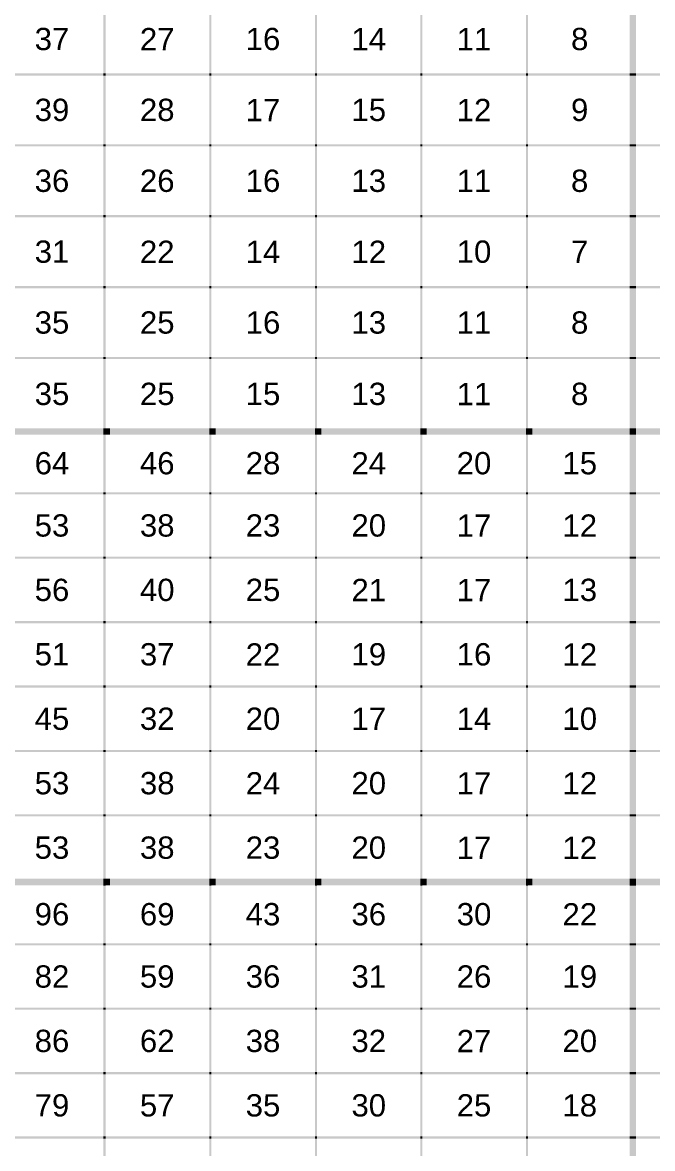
# Model space of a CAD drawing. Header units: inches. Extents: x 4293 to 10865, y -6935 to 441.
# Drawn here: x 5176 to 5316.8, y -421.3 to -169.7 of the extents above; entities that cross this region are included whole.
import ezdxf

# ---------------------------------------------------------------- set-up
doc = ezdxf.new("R2010")
doc.units = ezdxf.units.IN
doc.header["$MEASUREMENT"] = 0
doc.layers.add('PDF_Text', color=7, linetype='Continuous', lineweight=35)
doc.styles.add('PDF Arial', font='arial.ttf')

# ---------------------------------------------------------------- blocks, each defined once
blk = doc.blocks.new('A$C8dca8dff')
at = {"transparency": 33554610}
for points in [[(2.0867, -7.8017), (2.0933, -7.8017), (2.0867, -8.015), (2.0933, -8.015)], [(2.415, -7.8017), (2.4217, -7.8017), (2.415, -8.015), (2.4217, -8.015)], [(2.7433, -7.8017), (2.75, -7.8017), (2.7433, -8.015), (2.75, -8.015)], [(3.07, -7.8017), (3.0767, -7.8017), (3.07, -8.015), (3.0767, -8.015)], [(3.3983, -7.8017), (3.405, -7.8017), (3.3983, -8.015), (3.405, -8.015)], [(3.72, -7.8017), (3.74, -7.8017), (3.72, -8.015), (3.74, -8.015)], [(1.7667, -8.015), (2.0867, -8.015), (1.7667, -8.0217), (2.0867, -8.0217)], [(2.0867, -8.015), (2.0933, -8.015), (2.0867, -8.0217), (2.0933, -8.0217)], [(2.0867, -8.0217), (2.0933, -8.0217), (2.0867, -8.235), (2.0933, -8.235)], [(2.0933, -8.015), (2.415, -8.015), (2.0933, -8.0217), (2.415, -8.0217)], [(2.415, -8.015), (2.4217, -8.015), (2.415, -8.0217), (2.4217, -8.0217)], [(2.415, -8.0217), (2.4217, -8.0217), (2.415, -8.235), (2.4217, -8.235)], [(2.4217, -8.015), (2.7433, -8.015), (2.4217, -8.0217), (2.7433, -8.0217)], [(2.7433, -8.015), (2.75, -8.015), (2.7433, -8.0217), (2.75, -8.0217)], [(2.7433, -8.0217), (2.75, -8.0217), (2.7433, -8.235), (2.75, -8.235)], [(2.75, -8.015), (3.07, -8.015), (2.75, -8.0217), (3.07, -8.0217)], [(3.07, -8.015), (3.0767, -8.015), (3.07, -8.0217), (3.0767, -8.0217)], [(3.07, -8.0217), (3.0767, -8.0217), (3.07, -8.235), (3.0767, -8.235)], [(3.0767, -8.015), (3.3983, -8.015), (3.0767, -8.0217), (3.3983, -8.0217)], [(3.3983, -8.015), (3.405, -8.015), (3.3983, -8.0217), (3.405, -8.0217)], [(3.3983, -8.0217), (3.405, -8.0217), (3.3983, -8.235), (3.405, -8.235)], [(3.405, -8.015), (3.72, -8.015), (3.405, -8.0217), (3.72, -8.0217)], [(3.72, -8.015), (3.74, -8.015), (3.72, -8.0217), (3.74, -8.0217)], [(3.72, -8.0217), (3.74, -8.0217), (3.72, -8.235), (3.74, -8.235)], [(3.74, -8.015), (4.0533, -8.015), (3.74, -8.0217), (4.0533, -8.0217)], [(1.7667, -8.235), (2.0867, -8.235), (1.7667, -8.2417), (2.0867, -8.2417)], [(2.0867, -8.235), (2.0933, -8.235), (2.0867, -8.2417), (2.0933, -8.2417)], [(2.0867, -8.2417), (2.0933, -8.2417), (2.0867, -8.455), (2.0933, -8.455)], [(2.0933, -8.235), (2.415, -8.235), (2.0933, -8.2417), (2.415, -8.2417)], [(2.415, -8.235), (2.4217, -8.235), (2.415, -8.2417), (2.4217, -8.2417)], [(2.415, -8.2417), (2.4217, -8.2417), (2.415, -8.455), (2.4217, -8.455)], [(2.4217, -8.235), (2.7433, -8.235), (2.4217, -8.2417), (2.7433, -8.2417)], [(2.7433, -8.235), (2.75, -8.235), (2.7433, -8.2417), (2.75, -8.2417)], [(2.7433, -8.2417), (2.75, -8.2417), (2.7433, -8.455), (2.75, -8.455)], [(2.75, -8.235), (3.07, -8.235), (2.75, -8.2417), (3.07, -8.2417)], [(3.07, -8.235), (3.0767, -8.235), (3.07, -8.2417), (3.0767, -8.2417)], [(3.07, -8.2417), (3.0767, -8.2417), (3.07, -8.455), (3.0767, -8.455)], [(3.0767, -8.235), (3.3983, -8.235), (3.0767, -8.2417), (3.3983, -8.2417)], [(3.3983, -8.235), (3.405, -8.235), (3.3983, -8.2417), (3.405, -8.2417)], [(3.3983, -8.2417), (3.405, -8.2417), (3.3983, -8.455), (3.405, -8.455)], [(3.405, -8.235), (3.72, -8.235), (3.405, -8.2417), (3.72, -8.2417)], [(3.72, -8.235), (3.74, -8.235), (3.72, -8.2417), (3.74, -8.2417)], [(3.72, -8.2417), (3.74, -8.2417), (3.72, -8.455), (3.74, -8.455)], [(3.74, -8.235), (4.0533, -8.235), (3.74, -8.2417), (4.0533, -8.2417)], [(1.7667, -8.455), (2.0867, -8.455), (1.7667, -8.4617), (2.0867, -8.4617)], [(2.0867, -8.455), (2.0933, -8.455), (2.0867, -8.4617), (2.0933, -8.4617)], [(2.0933, -8.455), (2.415, -8.455), (2.0933, -8.4617), (2.415, -8.4617)], [(2.415, -8.455), (2.4217, -8.455), (2.415, -8.4617), (2.4217, -8.4617)], [(2.4217, -8.455), (2.7433, -8.455), (2.4217, -8.4617), (2.7433, -8.4617)], [(2.7433, -8.455), (2.75, -8.455), (2.7433, -8.4617), (2.75, -8.4617)], [(2.75, -8.455), (3.07, -8.455), (2.75, -8.4617), (3.07, -8.4617)], [(3.07, -8.455), (3.0767, -8.455), (3.07, -8.4617), (3.0767, -8.4617)], [(3.0767, -8.455), (3.3983, -8.455), (3.0767, -8.4617), (3.3983, -8.4617)], [(3.3983, -8.455), (3.405, -8.455), (3.3983, -8.4617), (3.405, -8.4617)], [(3.405, -8.455), (3.72, -8.455), (3.405, -8.4617), (3.72, -8.4617)], [(3.72, -8.455), (3.74, -8.455), (3.72, -8.4617), (3.74, -8.4617)], [(3.74, -8.455), (4.0533, -8.455), (3.74, -8.4617), (4.0533, -8.4617)], [(2.0867, -8.4617), (2.0933, -8.4617), (2.0867, -8.675), (2.0933, -8.675)], [(2.415, -8.4617), (2.4217, -8.4617), (2.415, -8.675), (2.4217, -8.675)], [(2.7433, -8.4617), (2.75, -8.4617), (2.7433, -8.675), (2.75, -8.675)], [(3.07, -8.4617), (3.0767, -8.4617), (3.07, -8.675), (3.0767, -8.675)], [(3.3983, -8.4617), (3.405, -8.4617), (3.3983, -8.675), (3.405, -8.675)], [(3.72, -8.4617), (3.74, -8.4617), (3.72, -8.675), (3.74, -8.675)], [(1.7667, -8.675), (2.0867, -8.675), (1.7667, -8.6817), (2.0867, -8.6817)], [(2.0867, -8.675), (2.0933, -8.675), (2.0867, -8.6817), (2.0933, -8.6817)], [(2.0867, -8.6817), (2.0933, -8.6817), (2.0867, -8.895), (2.0933, -8.895)], [(2.0933, -8.675), (2.415, -8.675), (2.0933, -8.6817), (2.415, -8.6817)], [(2.415, -8.675), (2.4217, -8.675), (2.415, -8.6817), (2.4217, -8.6817)], [(2.415, -8.6817), (2.4217, -8.6817), (2.415, -8.895), (2.4217, -8.895)], [(2.4217, -8.675), (2.7433, -8.675), (2.4217, -8.6817), (2.7433, -8.6817)], [(2.7433, -8.675), (2.75, -8.675), (2.7433, -8.6817), (2.75, -8.6817)], [(2.7433, -8.6817), (2.75, -8.6817), (2.7433, -8.895), (2.75, -8.895)], [(2.75, -8.675), (3.07, -8.675), (2.75, -8.6817), (3.07, -8.6817)], [(3.07, -8.675), (3.0767, -8.675), (3.07, -8.6817), (3.0767, -8.6817)], [(3.07, -8.6817), (3.0767, -8.6817), (3.07, -8.895), (3.0767, -8.895)], [(3.0767, -8.675), (3.3983, -8.675), (3.0767, -8.6817), (3.3983, -8.6817)], [(3.3983, -8.675), (3.405, -8.675), (3.3983, -8.6817), (3.405, -8.6817)], [(3.3983, -8.6817), (3.405, -8.6817), (3.3983, -8.895), (3.405, -8.895)], [(3.405, -8.675), (3.72, -8.675), (3.405, -8.6817), (3.72, -8.6817)], [(3.72, -8.675), (3.74, -8.675), (3.72, -8.6817), (3.74, -8.6817)], [(3.72, -8.6817), (3.74, -8.6817), (3.72, -8.895), (3.74, -8.895)], [(3.74, -8.675), (4.0533, -8.675), (3.74, -8.6817), (4.0533, -8.6817)], [(1.7667, -8.895), (2.0867, -8.895), (1.7667, -8.9017), (2.0867, -8.9017)], [(2.0867, -8.895), (2.0933, -8.895), (2.0867, -8.9017), (2.0933, -8.9017)], [(2.0867, -8.9017), (2.0933, -8.9017), (2.0867, -9.1167), (2.0933, -9.1167)], [(2.0933, -8.895), (2.415, -8.895), (2.0933, -8.9017), (2.415, -8.9017)], [(2.415, -8.895), (2.4217, -8.895), (2.415, -8.9017), (2.4217, -8.9017)], [(2.415, -8.9017), (2.4217, -8.9017), (2.415, -9.1167), (2.4217, -9.1167)], [(2.4217, -8.895), (2.7433, -8.895), (2.4217, -8.9017), (2.7433, -8.9017)], [(2.7433, -8.895), (2.75, -8.895), (2.7433, -8.9017), (2.75, -8.9017)], [(2.7433, -8.9017), (2.75, -8.9017), (2.7433, -9.1167), (2.75, -9.1167)], [(2.75, -8.895), (3.07, -8.895), (2.75, -8.9017), (3.07, -8.9017)], [(3.07, -8.895), (3.0767, -8.895), (3.07, -8.9017), (3.0767, -8.9017)], [(3.07, -8.9017), (3.0767, -8.9017), (3.07, -9.1167), (3.0767, -9.1167)], [(3.0767, -8.895), (3.3983, -8.895), (3.0767, -8.9017), (3.3983, -8.9017)], [(3.3983, -8.895), (3.405, -8.895), (3.3983, -8.9017), (3.405, -8.9017)], [(3.3983, -8.9017), (3.405, -8.9017), (3.3983, -9.1167), (3.405, -9.1167)], [(3.405, -8.895), (3.72, -8.895), (3.405, -8.9017), (3.72, -8.9017)], [(3.72, -8.895), (3.74, -8.895), (3.72, -8.9017), (3.74, -8.9017)], [(3.72, -8.9017), (3.74, -8.9017), (3.72, -9.1167), (3.74, -9.1167)], [(3.74, -8.895), (4.0533, -8.895), (3.74, -8.9017), (4.0533, -8.9017)], [(1.78, -9.1167), (2.0867, -9.1167), (1.78, -9.1367), (2.0867, -9.1367)], [(2.0867, -9.1167), (2.1067, -9.1167), (2.0867, -9.1367), (2.1067, -9.1367)], [(2.1067, -9.1167), (2.415, -9.1167), (2.1067, -9.1367), (2.415, -9.1367)], [(2.415, -9.1167), (2.435, -9.1167), (2.415, -9.1367), (2.435, -9.1367)], [(2.435, -9.1167), (2.7433, -9.1167), (2.435, -9.1367), (2.7433, -9.1367)], [(2.7433, -9.1167), (2.7633, -9.1167), (2.7433, -9.1367), (2.7633, -9.1367)], [(2.7633, -9.1167), (3.07, -9.1167), (2.7633, -9.1367), (3.07, -9.1367)], [(3.07, -9.1167), (3.09, -9.1167), (3.07, -9.1367), (3.09, -9.1367)], [(3.09, -9.1167), (3.3983, -9.1167), (3.09, -9.1367), (3.3983, -9.1367)], [(3.3983, -9.1167), (3.4183, -9.1167), (3.3983, -9.1367), (3.4183, -9.1367)], [(3.4183, -9.1167), (3.72, -9.1167), (3.4183, -9.1367), (3.72, -9.1367)], [(3.72, -9.1167), (3.74, -9.1167), (3.72, -9.1367), (3.74, -9.1367)], [(3.74, -9.1167), (4.0533, -9.1167), (3.74, -9.1367), (4.0533, -9.1367)], [(2.0867, -9.1367), (2.0933, -9.1367), (2.0867, -9.315), (2.0933, -9.315)], [(2.415, -9.1367), (2.4217, -9.1367), (2.415, -9.315), (2.4217, -9.315)], [(2.7433, -9.1367), (2.75, -9.1367), (2.7433, -9.315), (2.75, -9.315)], [(3.07, -9.1367), (3.0767, -9.1367), (3.07, -9.315), (3.0767, -9.315)], [(3.3983, -9.1367), (3.405, -9.1367), (3.3983, -9.315), (3.405, -9.315)], [(3.72, -9.1367), (3.74, -9.1367), (3.72, -9.315), (3.74, -9.315)], [(1.7667, -9.315), (2.0867, -9.315), (1.7667, -9.3217), (2.0867, -9.3217)], [(2.0867, -9.315), (2.0933, -9.315), (2.0867, -9.3217), (2.0933, -9.3217)], [(2.0867, -9.3217), (2.0933, -9.3217), (2.0867, -9.515), (2.0933, -9.515)], [(2.0933, -9.315), (2.415, -9.315), (2.0933, -9.3217), (2.415, -9.3217)], [(2.415, -9.315), (2.4217, -9.315), (2.415, -9.3217), (2.4217, -9.3217)], [(2.415, -9.3217), (2.4217, -9.3217), (2.415, -9.515), (2.4217, -9.515)], [(2.4217, -9.315), (2.7433, -9.315), (2.4217, -9.3217), (2.7433, -9.3217)], [(2.7433, -9.315), (2.75, -9.315), (2.7433, -9.3217), (2.75, -9.3217)], [(2.7433, -9.3217), (2.75, -9.3217), (2.7433, -9.515), (2.75, -9.515)], [(2.75, -9.315), (3.07, -9.315), (2.75, -9.3217), (3.07, -9.3217)], [(3.07, -9.315), (3.0767, -9.315), (3.07, -9.3217), (3.0767, -9.3217)], [(3.07, -9.3217), (3.0767, -9.3217), (3.07, -9.515), (3.0767, -9.515)], [(3.0767, -9.315), (3.3983, -9.315), (3.0767, -9.3217), (3.3983, -9.3217)], [(3.3983, -9.315), (3.405, -9.315), (3.3983, -9.3217), (3.405, -9.3217)], [(3.3983, -9.3217), (3.405, -9.3217), (3.3983, -9.515), (3.405, -9.515)], [(3.405, -9.315), (3.72, -9.315), (3.405, -9.3217), (3.72, -9.3217)], [(3.72, -9.315), (3.74, -9.315), (3.72, -9.3217), (3.74, -9.3217)], [(3.72, -9.3217), (3.74, -9.3217), (3.72, -9.515), (3.74, -9.515)], [(3.74, -9.315), (4.0533, -9.315), (3.74, -9.3217), (4.0533, -9.3217)], [(1.7667, -9.515), (2.0867, -9.515), (1.7667, -9.5217), (2.0867, -9.5217)], [(2.0867, -9.515), (2.0933, -9.515), (2.0867, -9.5217), (2.0933, -9.5217)], [(2.0867, -9.5217), (2.0933, -9.5217), (2.0867, -9.715), (2.0933, -9.715)], [(2.0933, -9.515), (2.415, -9.515), (2.0933, -9.5217), (2.415, -9.5217)], [(2.415, -9.515), (2.4217, -9.515), (2.415, -9.5217), (2.4217, -9.5217)], [(2.415, -9.5217), (2.4217, -9.5217), (2.415, -9.715), (2.4217, -9.715)], [(2.4217, -9.515), (2.7433, -9.515), (2.4217, -9.5217), (2.7433, -9.5217)], [(2.7433, -9.515), (2.75, -9.515), (2.7433, -9.5217), (2.75, -9.5217)], [(2.7433, -9.5217), (2.75, -9.5217), (2.7433, -9.715), (2.75, -9.715)], [(2.75, -9.515), (3.07, -9.515), (2.75, -9.5217), (3.07, -9.5217)], [(3.07, -9.515), (3.0767, -9.515), (3.07, -9.5217), (3.0767, -9.5217)], [(3.07, -9.5217), (3.0767, -9.5217), (3.07, -9.715), (3.0767, -9.715)], [(3.0767, -9.515), (3.3983, -9.515), (3.0767, -9.5217), (3.3983, -9.5217)], [(3.3983, -9.515), (3.405, -9.515), (3.3983, -9.5217), (3.405, -9.5217)], [(3.3983, -9.5217), (3.405, -9.5217), (3.3983, -9.715), (3.405, -9.715)], [(3.405, -9.515), (3.72, -9.515), (3.405, -9.5217), (3.72, -9.5217)], [(3.72, -9.515), (3.74, -9.515), (3.72, -9.5217), (3.74, -9.5217)], [(3.72, -9.5217), (3.74, -9.5217), (3.72, -9.715), (3.74, -9.715)], [(3.74, -9.515), (4.0533, -9.515), (3.74, -9.5217), (4.0533, -9.5217)], [(1.7667, -9.715), (2.0867, -9.715), (1.7667, -9.7217), (2.0867, -9.7217)], [(2.0867, -9.715), (2.0933, -9.715), (2.0867, -9.7217), (2.0933, -9.7217)], [(2.0933, -9.715), (2.415, -9.715), (2.0933, -9.7217), (2.415, -9.7217)], [(2.415, -9.715), (2.4217, -9.715), (2.415, -9.7217), (2.4217, -9.7217)], [(2.4217, -9.715), (2.7433, -9.715), (2.4217, -9.7217), (2.7433, -9.7217)], [(2.7433, -9.715), (2.75, -9.715), (2.7433, -9.7217), (2.75, -9.7217)], [(2.75, -9.715), (3.07, -9.715), (2.75, -9.7217), (3.07, -9.7217)], [(3.07, -9.715), (3.0767, -9.715), (3.07, -9.7217), (3.0767, -9.7217)], [(3.0767, -9.715), (3.3983, -9.715), (3.0767, -9.7217), (3.3983, -9.7217)], [(3.3983, -9.715), (3.405, -9.715), (3.3983, -9.7217), (3.405, -9.7217)], [(3.405, -9.715), (3.72, -9.715), (3.405, -9.7217), (3.72, -9.7217)], [(3.72, -9.715), (3.74, -9.715), (3.72, -9.7217), (3.74, -9.7217)], [(3.74, -9.715), (4.0533, -9.715), (3.74, -9.7217), (4.0533, -9.7217)], [(2.0867, -9.7217), (2.0933, -9.7217), (2.0867, -9.915), (2.0933, -9.915)], [(2.415, -9.7217), (2.4217, -9.7217), (2.415, -9.915), (2.4217, -9.915)], [(2.7433, -9.7217), (2.75, -9.7217), (2.7433, -9.915), (2.75, -9.915)], [(3.07, -9.7217), (3.0767, -9.7217), (3.07, -9.915), (3.0767, -9.915)], [(3.3983, -9.7217), (3.405, -9.7217), (3.3983, -9.915), (3.405, -9.915)], [(3.72, -9.7217), (3.74, -9.7217), (3.72, -9.915), (3.74, -9.915)], [(1.7667, -9.915), (2.0867, -9.915), (1.7667, -9.9217), (2.0867, -9.9217)], [(2.0867, -9.915), (2.0933, -9.915), (2.0867, -9.9217), (2.0933, -9.9217)], [(2.0867, -9.9217), (2.0933, -9.9217), (2.0867, -10.115), (2.0933, -10.115)], [(2.0933, -9.915), (2.415, -9.915), (2.0933, -9.9217), (2.415, -9.9217)], [(2.415, -9.915), (2.4217, -9.915), (2.415, -9.9217), (2.4217, -9.9217)], [(2.415, -9.9217), (2.4217, -9.9217), (2.415, -10.115), (2.4217, -10.115)], [(2.4217, -9.915), (2.7433, -9.915), (2.4217, -9.9217), (2.7433, -9.9217)], [(2.7433, -9.915), (2.75, -9.915), (2.7433, -9.9217), (2.75, -9.9217)], [(2.7433, -9.9217), (2.75, -9.9217), (2.7433, -10.115), (2.75, -10.115)], [(2.75, -9.915), (3.07, -9.915), (2.75, -9.9217), (3.07, -9.9217)], [(3.07, -9.915), (3.0767, -9.915), (3.07, -9.9217), (3.0767, -9.9217)], [(3.07, -9.9217), (3.0767, -9.9217), (3.07, -10.115), (3.0767, -10.115)], [(3.0767, -9.915), (3.3983, -9.915), (3.0767, -9.9217), (3.3983, -9.9217)], [(3.3983, -9.915), (3.405, -9.915), (3.3983, -9.9217), (3.405, -9.9217)], [(3.3983, -9.9217), (3.405, -9.9217), (3.3983, -10.115), (3.405, -10.115)], [(3.405, -9.915), (3.72, -9.915), (3.405, -9.9217), (3.72, -9.9217)], [(3.72, -9.915), (3.74, -9.915), (3.72, -9.9217), (3.74, -9.9217)], [(3.72, -9.9217), (3.74, -9.9217), (3.72, -10.115), (3.74, -10.115)], [(3.74, -9.915), (4.0533, -9.915), (3.74, -9.9217), (4.0533, -9.9217)], [(1.7667, -10.115), (2.0867, -10.115), (1.7667, -10.1217), (2.0867, -10.1217)], [(2.0867, -10.115), (2.0933, -10.115), (2.0867, -10.1217), (2.0933, -10.1217)], [(2.0867, -10.1217), (2.0933, -10.1217), (2.0867, -10.315), (2.0933, -10.315)], [(2.0933, -10.115), (2.415, -10.115), (2.0933, -10.1217), (2.415, -10.1217)], [(2.415, -10.115), (2.4217, -10.115), (2.415, -10.1217), (2.4217, -10.1217)], [(2.415, -10.1217), (2.4217, -10.1217), (2.415, -10.315), (2.4217, -10.315)], [(2.4217, -10.115), (2.7433, -10.115), (2.4217, -10.1217), (2.7433, -10.1217)], [(2.7433, -10.115), (2.75, -10.115), (2.7433, -10.1217), (2.75, -10.1217)], [(2.7433, -10.1217), (2.75, -10.1217), (2.7433, -10.315), (2.75, -10.315)], [(2.75, -10.115), (3.07, -10.115), (2.75, -10.1217), (3.07, -10.1217)], [(3.07, -10.115), (3.0767, -10.115), (3.07, -10.1217), (3.0767, -10.1217)], [(3.07, -10.1217), (3.0767, -10.1217), (3.07, -10.315), (3.0767, -10.315)], [(3.0767, -10.115), (3.3983, -10.115), (3.0767, -10.1217), (3.3983, -10.1217)], [(3.3983, -10.115), (3.405, -10.115), (3.3983, -10.1217), (3.405, -10.1217)], [(3.3983, -10.1217), (3.405, -10.1217), (3.3983, -10.315), (3.405, -10.315)], [(3.405, -10.115), (3.72, -10.115), (3.405, -10.1217), (3.72, -10.1217)], [(3.72, -10.115), (3.74, -10.115), (3.72, -10.1217), (3.74, -10.1217)], [(3.72, -10.1217), (3.74, -10.1217), (3.72, -10.315), (3.74, -10.315)], [(3.74, -10.115), (4.0533, -10.115), (3.74, -10.1217), (4.0533, -10.1217)], [(1.7667, -10.315), (2.0867, -10.315), (1.7667, -10.3217), (2.0867, -10.3217)], [(2.0867, -10.315), (2.0933, -10.315), (2.0867, -10.3217), (2.0933, -10.3217)], [(2.0867, -10.3217), (2.0933, -10.3217), (2.0867, -10.515), (2.0933, -10.515)], [(2.0933, -10.315), (2.415, -10.315), (2.0933, -10.3217), (2.415, -10.3217)], [(2.415, -10.315), (2.4217, -10.315), (2.415, -10.3217), (2.4217, -10.3217)], [(2.415, -10.3217), (2.4217, -10.3217), (2.415, -10.515), (2.4217, -10.515)], [(2.4217, -10.315), (2.7433, -10.315), (2.4217, -10.3217), (2.7433, -10.3217)], [(2.7433, -10.315), (2.75, -10.315), (2.7433, -10.3217), (2.75, -10.3217)], [(2.7433, -10.3217), (2.75, -10.3217), (2.7433, -10.515), (2.75, -10.515)], [(2.75, -10.315), (3.07, -10.315), (2.75, -10.3217), (3.07, -10.3217)], [(3.07, -10.315), (3.0767, -10.315), (3.07, -10.3217), (3.0767, -10.3217)], [(3.07, -10.3217), (3.0767, -10.3217), (3.07, -10.515), (3.0767, -10.515)], [(3.0767, -10.315), (3.3983, -10.315), (3.0767, -10.3217), (3.3983, -10.3217)], [(3.3983, -10.315), (3.405, -10.315), (3.3983, -10.3217), (3.405, -10.3217)], [(3.3983, -10.3217), (3.405, -10.3217), (3.3983, -10.515), (3.405, -10.515)], [(3.405, -10.315), (3.72, -10.315), (3.405, -10.3217), (3.72, -10.3217)], [(3.72, -10.315), (3.74, -10.315), (3.72, -10.3217), (3.74, -10.3217)], [(3.72, -10.3217), (3.74, -10.3217), (3.72, -10.515), (3.74, -10.515)], [(3.74, -10.315), (4.0533, -10.315), (3.74, -10.3217), (4.0533, -10.3217)], [(1.78, -10.515), (2.0867, -10.515), (1.78, -10.535), (2.0867, -10.535)], [(2.0867, -10.515), (2.1067, -10.515), (2.0867, -10.535), (2.1067, -10.535)], [(2.1067, -10.515), (2.415, -10.515), (2.1067, -10.535), (2.415, -10.535)], [(2.415, -10.515), (2.435, -10.515), (2.415, -10.535), (2.435, -10.535)], [(2.435, -10.515), (2.7433, -10.515), (2.435, -10.535), (2.7433, -10.535)], [(2.7433, -10.515), (2.7633, -10.515), (2.7433, -10.535), (2.7633, -10.535)], [(2.7633, -10.515), (3.07, -10.515), (2.7633, -10.535), (3.07, -10.535)], [(3.07, -10.515), (3.09, -10.515), (3.07, -10.535), (3.09, -10.535)], [(3.09, -10.515), (3.3983, -10.515), (3.09, -10.535), (3.3983, -10.535)], [(3.3983, -10.515), (3.4183, -10.515), (3.3983, -10.535), (3.4183, -10.535)], [(3.4183, -10.515), (3.72, -10.515), (3.4183, -10.535), (3.72, -10.535)], [(3.72, -10.515), (3.74, -10.515), (3.72, -10.5367), (3.74, -10.5367)], [(3.74, -10.515), (4.0533, -10.515), (3.74, -10.535), (4.0533, -10.535)], [(2.0867, -10.535), (2.0933, -10.535), (2.0867, -10.5367), (2.0933, -10.5367)], [(2.0867, -10.5367), (2.0933, -10.5367), (2.0867, -10.715), (2.0933, -10.715)], [(2.415, -10.535), (2.4217, -10.535), (2.415, -10.5367), (2.4217, -10.5367)], [(2.415, -10.5367), (2.4217, -10.5367), (2.415, -10.715), (2.4217, -10.715)], [(2.7433, -10.535), (2.75, -10.535), (2.7433, -10.5367), (2.75, -10.5367)], [(2.7433, -10.5367), (2.75, -10.5367), (2.7433, -10.715), (2.75, -10.715)], [(3.07, -10.535), (3.0767, -10.535), (3.07, -10.5367), (3.0767, -10.5367)], [(3.07, -10.5367), (3.0767, -10.5367), (3.07, -10.715), (3.0767, -10.715)], [(3.3983, -10.535), (3.405, -10.535), (3.3983, -10.5367), (3.405, -10.5367)], [(3.3983, -10.5367), (3.405, -10.5367), (3.3983, -10.715), (3.405, -10.715)], [(3.72, -10.5367), (3.74, -10.5367), (3.72, -10.715), (3.74, -10.715)], [(1.7667, -10.715), (2.0867, -10.715), (1.7667, -10.7217), (2.0867, -10.7217)], [(2.0867, -10.715), (2.0933, -10.715), (2.0867, -10.7217), (2.0933, -10.7217)], [(2.0867, -10.7217), (2.0933, -10.7217), (2.0867, -10.915), (2.0933, -10.915)], [(2.0933, -10.715), (2.415, -10.715), (2.0933, -10.7217), (2.415, -10.7217)], [(2.415, -10.715), (2.4217, -10.715), (2.415, -10.7217), (2.4217, -10.7217)], [(2.415, -10.7217), (2.4217, -10.7217), (2.415, -10.915), (2.4217, -10.915)], [(2.4217, -10.715), (2.7433, -10.715), (2.4217, -10.7217), (2.7433, -10.7217)], [(2.7433, -10.715), (2.75, -10.715), (2.7433, -10.7217), (2.75, -10.7217)], [(2.7433, -10.7217), (2.75, -10.7217), (2.7433, -10.915), (2.75, -10.915)], [(2.75, -10.715), (3.07, -10.715), (2.75, -10.7217), (3.07, -10.7217)], [(3.07, -10.715), (3.0767, -10.715), (3.07, -10.7217), (3.0767, -10.7217)], [(3.07, -10.7217), (3.0767, -10.7217), (3.07, -10.915), (3.0767, -10.915)], [(3.0767, -10.715), (3.3983, -10.715), (3.0767, -10.7217), (3.3983, -10.7217)], [(3.3983, -10.715), (3.405, -10.715), (3.3983, -10.7217), (3.405, -10.7217)], [(3.3983, -10.7217), (3.405, -10.7217), (3.3983, -10.915), (3.405, -10.915)], [(3.405, -10.715), (3.72, -10.715), (3.405, -10.7217), (3.72, -10.7217)], [(3.72, -10.715), (3.74, -10.715), (3.72, -10.7217), (3.74, -10.7217)], [(3.72, -10.7217), (3.74, -10.7217), (3.72, -10.915), (3.74, -10.915)], [(3.74, -10.715), (4.0533, -10.715), (3.74, -10.7217), (4.0533, -10.7217)], [(1.7667, -10.915), (2.0867, -10.915), (1.7667, -10.9217), (2.0867, -10.9217)], [(2.0867, -10.915), (2.0933, -10.915), (2.0867, -10.9217), (2.0933, -10.9217)], [(2.0867, -10.9217), (2.0933, -10.9217), (2.0867, -11.115), (2.0933, -11.115)], [(2.0933, -10.915), (2.415, -10.915), (2.0933, -10.9217), (2.415, -10.9217)], [(2.415, -10.915), (2.4217, -10.915), (2.415, -10.9217), (2.4217, -10.9217)], [(2.415, -10.9217), (2.4217, -10.9217), (2.415, -11.115), (2.4217, -11.115)], [(2.4217, -10.915), (2.7433, -10.915), (2.4217, -10.9217), (2.7433, -10.9217)], [(2.7433, -10.915), (2.75, -10.915), (2.7433, -10.9217), (2.75, -10.9217)], [(2.7433, -10.9217), (2.75, -10.9217), (2.7433, -11.115), (2.75, -11.115)], [(2.75, -10.915), (3.07, -10.915), (2.75, -10.9217), (3.07, -10.9217)], [(3.07, -10.915), (3.0767, -10.915), (3.07, -10.9217), (3.0767, -10.9217)], [(3.07, -10.9217), (3.0767, -10.9217), (3.07, -11.115), (3.0767, -11.115)], [(3.0767, -10.915), (3.3983, -10.915), (3.0767, -10.9217), (3.3983, -10.9217)], [(3.3983, -10.915), (3.405, -10.915), (3.3983, -10.9217), (3.405, -10.9217)], [(3.3983, -10.9217), (3.405, -10.9217), (3.3983, -11.115), (3.405, -11.115)], [(3.405, -10.915), (3.72, -10.915), (3.405, -10.9217), (3.72, -10.9217)], [(3.72, -10.915), (3.74, -10.915), (3.72, -10.9217), (3.74, -10.9217)], [(3.72, -10.9217), (3.74, -10.9217), (3.72, -11.115), (3.74, -11.115)], [(3.74, -10.915), (4.0533, -10.915), (3.74, -10.9217), (4.0533, -10.9217)], [(1.7667, -11.115), (2.0867, -11.115), (1.7667, -11.1217), (2.0867, -11.1217)], [(2.0867, -11.115), (2.0933, -11.115), (2.0867, -11.1217), (2.0933, -11.1217)], [(2.0867, -11.1217), (2.0933, -11.1217), (2.0867, -11.315), (2.0933, -11.315)], [(2.0933, -11.115), (2.415, -11.115), (2.0933, -11.1217), (2.415, -11.1217)], [(2.415, -11.115), (2.4217, -11.115), (2.415, -11.1217), (2.4217, -11.1217)], [(2.415, -11.1217), (2.4217, -11.1217), (2.415, -11.315), (2.4217, -11.315)], [(2.4217, -11.115), (2.7433, -11.115), (2.4217, -11.1217), (2.7433, -11.1217)], [(2.7433, -11.115), (2.75, -11.115), (2.7433, -11.1217), (2.75, -11.1217)], [(2.7433, -11.1217), (2.75, -11.1217), (2.7433, -11.315), (2.75, -11.315)], [(2.75, -11.115), (3.07, -11.115), (2.75, -11.1217), (3.07, -11.1217)], [(3.07, -11.115), (3.0767, -11.115), (3.07, -11.1217), (3.0767, -11.1217)], [(3.07, -11.1217), (3.0767, -11.1217), (3.07, -11.315), (3.0767, -11.315)], [(3.0767, -11.115), (3.3983, -11.115), (3.0767, -11.1217), (3.3983, -11.1217)], [(3.3983, -11.115), (3.405, -11.115), (3.3983, -11.1217), (3.405, -11.1217)], [(3.3983, -11.1217), (3.405, -11.1217), (3.3983, -11.315), (3.405, -11.315)], [(3.405, -11.115), (3.72, -11.115), (3.405, -11.1217), (3.72, -11.1217)], [(3.72, -11.115), (3.74, -11.115), (3.72, -11.1217), (3.74, -11.1217)], [(3.72, -11.1217), (3.74, -11.1217), (3.72, -11.315), (3.74, -11.315)], [(3.74, -11.115), (4.0533, -11.115), (3.74, -11.1217), (4.0533, -11.1217)], [(1.7667, -11.315), (2.0867, -11.315), (1.7667, -11.3217), (2.0867, -11.3217)], [(2.0867, -11.315), (2.0933, -11.315), (2.0867, -11.3217), (2.0933, -11.3217)], [(2.0867, -11.3217), (2.0933, -11.3217), (2.0867, -11.515), (2.0933, -11.515)], [(2.0933, -11.315), (2.415, -11.315), (2.0933, -11.3217), (2.415, -11.3217)], [(2.415, -11.315), (2.4217, -11.315), (2.415, -11.3217), (2.4217, -11.3217)], [(2.415, -11.3217), (2.4217, -11.3217), (2.415, -11.515), (2.4217, -11.515)], [(2.4217, -11.315), (2.7433, -11.315), (2.4217, -11.3217), (2.7433, -11.3217)], [(2.7433, -11.315), (2.75, -11.315), (2.7433, -11.3217), (2.75, -11.3217)], [(2.7433, -11.3217), (2.75, -11.3217), (2.7433, -11.515), (2.75, -11.515)], [(2.75, -11.315), (3.07, -11.315), (2.75, -11.3217), (3.07, -11.3217)], [(3.07, -11.315), (3.0767, -11.315), (3.07, -11.3217), (3.0767, -11.3217)], [(3.07, -11.3217), (3.0767, -11.3217), (3.07, -11.515), (3.0767, -11.515)], [(3.0767, -11.315), (3.3983, -11.315), (3.0767, -11.3217), (3.3983, -11.3217)], [(3.3983, -11.315), (3.405, -11.315), (3.3983, -11.3217), (3.405, -11.3217)], [(3.3983, -11.3217), (3.405, -11.3217), (3.3983, -11.515), (3.405, -11.515)], [(3.405, -11.315), (3.72, -11.315), (3.405, -11.3217), (3.72, -11.3217)], [(3.72, -11.315), (3.74, -11.315), (3.72, -11.3217), (3.74, -11.3217)], [(3.72, -11.3217), (3.74, -11.3217), (3.72, -11.515), (3.74, -11.515)], [(3.74, -11.315), (4.0533, -11.315), (3.74, -11.3217), (4.0533, -11.3217)]]:
    blk.add_solid(points, dxfattribs=at)
at = {"char_height": 0.0692, "attachment_point": 4, "style": 'PDF Arial'}
for s, insert in [('37', (1.8732, -7.9087)), ('27', (2.1999, -7.9087)), ('16', (2.5283, -7.9087)), ('14', (2.8566, -7.9087)), ('11', (3.1833, -7.9087)), ('8', (3.5382, -7.9087)), ('39', (1.8732, -8.1287)), ('28', (2.1999, -8.1287)), ('17', (2.5283, -8.1287)), ('15', (2.8566, -8.1287)), ('12', (3.1833, -8.1287)), ('9', (3.5382, -8.1287)), ('36', (1.8732, -8.3488)), ('26', (2.1999, -8.3488)), ('16', (2.5283, -8.3488)), ('13', (2.8566, -8.3488)), ('11', (3.1833, -8.3488)), ('8', (3.5382, -8.3488)), ('31', (1.8732, -8.5688)), ('22', (2.1999, -8.5688)), ('14', (2.5283, -8.5688)), ('12', (2.8566, -8.5688)), ('10', (3.1833, -8.5688)), ('7', (3.5382, -8.5688)), ('35', (1.8732, -8.7887)), ('25', (2.1999, -8.7887)), ('16', (2.5283, -8.7887)), ('13', (2.8566, -8.7887)), ('11', (3.1833, -8.7887)), ('8', (3.5382, -8.7887)), ('35', (1.8732, -9.0103)), ('25', (2.1999, -9.0103)), ('15', (2.5283, -9.0103)), ('13', (2.8566, -9.0103)), ('11', (3.1833, -9.0103)), ('8', (3.5382, -9.0103)), ('64', (1.8732, -9.2254)), ('46', (2.1999, -9.2254)), ('28', (2.5283, -9.2254)), ('24', (2.8566, -9.2254)), ('20', (3.1833, -9.2254)), ('15', (3.5116, -9.2254)), ('53', (1.8732, -9.4187)), ('38', (2.1999, -9.4187)), ('23', (2.5283, -9.4187)), ('20', (2.8566, -9.4187)), ('17', (3.1833, -9.4187)), ('12', (3.5116, -9.4187)), ('56', (1.8732, -9.6187)), ('40', (2.1999, -9.6187)), ('25', (2.5283, -9.6187)), ('21', (2.8566, -9.6187)), ('17', (3.1833, -9.6187)), ('13', (3.5116, -9.6187)), ('51', (1.8732, -9.8187)), ('37', (2.1999, -9.8187)), ('22', (2.5283, -9.8187)), ('19', (2.8566, -9.8187)), ('16', (3.1833, -9.8187)), ('12', (3.5116, -9.8187)), ('45', (1.8732, -10.0187)), ('32', (2.1999, -10.0187)), ('20', (2.5283, -10.0187)), ('17', (2.8566, -10.0187)), ('14', (3.1833, -10.0187)), ('10', (3.5116, -10.0187)), ('53', (1.8732, -10.2187)), ('38', (2.1999, -10.2187)), ('24', (2.5283, -10.2187)), ('20', (2.8566, -10.2187)), ('17', (3.1833, -10.2187)), ('12', (3.5116, -10.2187)), ('53', (1.8732, -10.4188)), ('38', (2.1999, -10.4188)), ('23', (2.5283, -10.4188)), ('20', (2.8566, -10.4188)), ('17', (3.1833, -10.4188)), ('12', (3.5116, -10.4188)), ('96', (1.8732, -10.6254)), ('69', (2.1999, -10.6254)), ('43', (2.5283, -10.6254)), ('36', (2.8566, -10.6254)), ('30', (3.1833, -10.6254)), ('22', (3.5116, -10.6254)), ('82', (1.8732, -10.8188)), ('59', (2.1999, -10.8188)), ('36', (2.5283, -10.8188)), ('31', (2.8566, -10.8188)), ('26', (3.1833, -10.8188)), ('19', (3.5116, -10.8188)), ('86', (1.8732, -11.0188)), ('62', (2.1999, -11.0188)), ('38', (2.5283, -11.0188)), ('32', (2.8566, -11.0188)), ('27', (3.1833, -11.0188)), ('20', (3.5116, -11.0188)), ('79', (1.8732, -11.2188)), ('57', (2.1999, -11.2188)), ('35', (2.5283, -11.2188)), ('30', (2.8566, -11.2188)), ('25', (3.1833, -11.2188)), ('18', (3.5116, -11.2188))]:
    blk.add_mtext(s, dxfattribs=dict(at, insert=insert))

msp = doc.modelspace()

# ---------------------------------------------------------------- block references
at = {"layer": 'PDF_Text', "xscale": 72, "yscale": 72, "zscale": 72}
msp.add_blockref('A$C8dca8dff', (5043.88, 396.03), dxfattribs=at)

doc.saveas('drawing.dxf')
